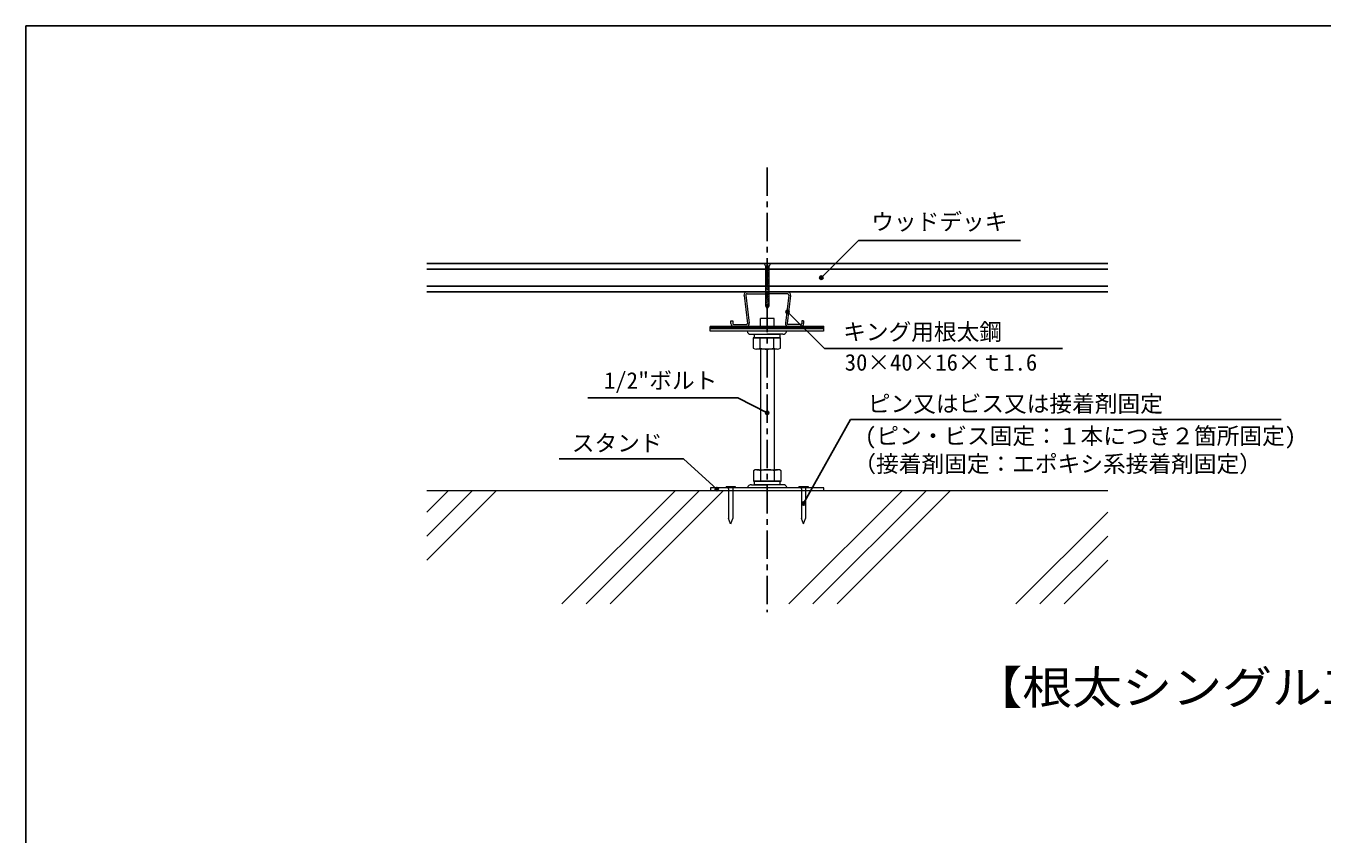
# Model space of a CAD drawing. Units: millimetres, scale not verified. Extents: x -1033 to 1029, y -737 to 700.
# Drawn here: x -1033 to 109, y -13 to 700 of the extents above; entities that cross this region are included whole.
import ezdxf
from ezdxf.enums import TextEntityAlignment as Align

# ---------------------------------------------------------------- set-up
doc = ezdxf.new("R2010")
doc.units = ezdxf.units.MM
doc.header["$LTSCALE"] = 5
doc.header["$PDMODE"] = 32
doc.header["$PDSIZE"] = 3
doc.linetypes.add('CHAIN1', pattern=[8, 5, -1, 1, -1])
for name, color, linetype in [('0-0_中心線', 4, 'CHAIN1'), ('0-2_太線１', 3, 'Continuous'), ('0-3_太線２', 2, 'Continuous'), ('0-6_文字', 7, 'Continuous'), ('F-1_中線', 7, 'Continuous')]:
    doc.layers.add(name, color=color, linetype=linetype)
doc.layers.add('0-1_中線', color=7, linetype='Continuous', lineweight=18)
doc.styles.add('ＭＳ ゴシック', font='')
doc.styles.get('ＭＳ ゴシック').set_extended_font_data('MS Gothic')

msp = doc.modelspace()

# ---------------------------------------------------------------- linework, layer by layer
at = {"layer": '0-0_中心線'}
msp.add_line((-380.012, 575.119), (-380.012, 183.268), dxfattribs=at)
at = {"layer": '0-1_中線'}
for p, q in [((-382.812, 490.519), (-377.212, 490.519)), ((-378.412, 487.666), (-381.612, 486.808)), ((-378.412, 486.423), (-381.612, 485.566)), ((-378.412, 485.181), (-381.612, 484.323)), ((-378.412, 483.939), (-381.612, 483.081)), ((-378.412, 482.696), (-381.612, 481.839)), ((-378.412, 481.454), (-381.612, 480.597)), ((-378.412, 480.212), (-381.612, 479.354)), ((-378.412, 478.969), (-381.612, 478.112)), ((-378.412, 477.727), (-381.612, 476.869)), ((-378.412, 476.485), (-381.612, 475.627)), ((-378.412, 475.242), (-381.612, 474.385)), ((-378.412, 474), (-381.612, 473.142)), ((-378.412, 472.758), (-381.612, 471.9)), ((-378.412, 471.515), (-381.612, 470.658)), ((-378.412, 470.273), (-381.612, 469.416)), ((-378.412, 469.031), (-381.612, 468.173)), ((-680.012, 465.519), (-80.012, 465.519)), ((-400.496, 462.388), (-397.548, 437.613)), ((-398.907, 462.577), (-395.959, 437.802)), ((-397.715, 465.519), (-362.309, 465.519)), ((-397.715, 463.919), (-380.012, 463.919)), ((-390.012, 465.519), (-380.012, 465.519)), ((-378.412, 467.788), (-381.612, 466.931)), ((-378.412, 466.546), (-381.612, 465.688)), ((-378.412, 465.304), (-381.612, 464.446)), ((-378.412, 464.061), (-381.612, 463.204)), ((-378.412, 462.819), (-381.612, 461.962)), ((-378.412, 461.577), (-381.612, 460.719)), ((-378.412, 460.334), (-381.612, 459.477)), ((-378.412, 459.092), (-381.612, 458.235)), ((-378.412, 457.85), (-381.612, 456.992)), ((-362.309, 463.919), (-380.012, 463.919)), ((-361.117, 462.577), (-364.065, 437.802)), ((-359.529, 462.388), (-362.476, 437.613)), ((-378.412, 456.607), (-381.612, 455.75)), ((-378.412, 455.365), (-381.612, 454.508)), ((-378.412, 454.123), (-381.612, 453.265)), ((-412.029, 440.119), (-410.429, 440.119)), ((-412.029, 437.519), (-412.029, 440.119)), ((-410.429, 440.119), (-410.429, 437.519)), ((-409.629, 436.719), (-398.343, 436.719)), ((-409.629, 435.119), (-398.343, 435.119)), ((-374.012, 441.928), (-386.012, 441.928)), ((-386.012, 435.119), (-386.012, 441.928)), ((-374.012, 435.119), (-374.012, 441.928)), ((-350.395, 436.719), (-361.682, 436.719)), ((-361.682, 435.119), (-350.395, 435.119)), ((-349.595, 440.119), (-349.595, 437.519)), ((-347.995, 440.119), (-349.595, 440.119)), ((-347.995, 440.119), (-347.995, 437.519)), ((-430.325, 433.119), (-330.325, 433.119)), ((-394.325, 428.119), (-380.325, 428.119)), ((-392.45, 424.919), (-392.45, 415.856)), ((-368.201, 424.919), (-392.45, 424.919)), ((-391.675, 427.619), (-391.675, 425.419)), ((-391.175, 428.119), (-369.475, 428.119)), ((-391.175, 424.919), (-369.475, 424.919)), ((-370.325, 424.919), (-390.325, 424.919)), ((-386.388, 415.856), (-386.388, 424.919)), ((-366.325, 428.119), (-380.325, 428.119)), ((-374.263, 415.856), (-374.263, 424.919)), ((-368.975, 427.619), (-368.975, 425.419)), ((-368.201, 415.856), (-368.201, 424.919)), ((-330.325, 433.119), (-330.325, 430.819)), ((-371.232, 414.919), (-389.419, 414.919)), ((-386.012, 414.919), (-386.012, 308.719)), ((-374.012, 414.919), (-374.012, 308.719)), ((-389.105, 308.719), (-370.919, 308.719)), ((-392.136, 307.781), (-392.136, 298.719)), ((-392.136, 298.719), (-367.888, 298.719)), ((-391.362, 296.019), (-391.362, 298.219)), ((-369.162, 298.719), (-390.862, 298.719)), ((-390.012, 298.719), (-370.012, 298.719)), ((-386.074, 307.781), (-386.074, 298.719)), ((-373.95, 307.781), (-373.95, 298.719)), ((-368.662, 296.019), (-368.662, 298.219)), ((-367.888, 298.719), (-367.888, 307.781)), ((-680.012, 290.519), (-80.012, 290.519)), ((-660.925, 290.519), (-680.012, 271.431)), ((-618.498, 290.519), (-680.012, 229.005)), ((-639.712, 290.519), (-680.012, 250.218)), ((-460.925, 290.519), (-560.925, 190.519)), ((-439.712, 290.519), (-539.712, 190.519)), ((-418.498, 290.519), (-518.498, 190.519)), ((-430.012, 292.819), (-430.012, 290.519)), ((-330.012, 292.819), (-430.012, 292.819)), ((-430.012, 292.819), (-430.012, 290.519)), ((-330.012, 292.819), (-430.012, 292.819)), ((-430.012, 290.519), (-330.012, 290.519)), ((-430.012, 290.519), (-330.012, 290.519)), ((-416.223, 293.819), (-416.223, 292.819)), ((-414.073, 291.819), (-414.073, 265.819)), ((-410.373, 291.819), (-410.373, 265.819)), ((-394.012, 295.519), (-380.012, 295.519)), ((-394.012, 295.519), (-380.012, 295.519)), ((-369.162, 295.519), (-390.862, 295.519)), ((-366.012, 295.519), (-380.012, 295.519)), ((-366.012, 295.519), (-380.012, 295.519)), ((-260.925, 290.519), (-360.925, 190.519)), ((-352.083, 293.819), (-352.083, 292.819)), ((-349.933, 291.819), (-349.933, 265.819)), ((-346.233, 291.819), (-346.233, 265.819)), ((-239.712, 290.519), (-339.712, 190.519)), ((-330.012, 290.519), (-330.012, 292.819)), ((-330.012, 290.519), (-330.012, 292.819)), ((-218.498, 290.519), (-318.498, 190.519)), ((-412.317, 261.072), (-414.073, 265.819)), ((-412.13, 261.072), (-410.373, 265.819)), ((-348.177, 261.072), (-349.933, 265.819)), ((-347.99, 261.072), (-346.233, 265.819)), ((-80.012, 271.431), (-160.925, 190.519)), ((-80.012, 250.218), (-139.712, 190.519)), ((-80.012, 229.005), (-118.498, 190.519))]:
    msp.add_line(p, q, dxfattribs=at)
for points in [[(-382.812, 490.519), (-382.753, 490.401), (-381.612, 488.119)], [(-377.212, 490.519), (-378.412, 488.119), (-381.612, 488.119)], [(-381.612, 488.119), (-381.612, 453.29), (-380.012, 450.519), (-378.412, 453.29), (-378.412, 488.119)], [(-330.325, 430.819), (-430.325, 430.819), (-430.325, 433.119)], [(-416.223, 293.819), (-408.223, 293.819), (-408.223, 292.819), (-412.223, 292.819), (-416.223, 292.819)], [(-352.083, 293.819), (-344.083, 293.819), (-344.083, 292.819), (-348.083, 292.819), (-352.083, 292.819)]]:
    msp.add_lwpolyline(points, dxfattribs=at)
for centre, radius, start, end in [((-397.715, 462.719), 2.8, 90, 185.86746), ((-397.715, 462.719), 1.2, 90, 185.86746), ((-362.309, 462.719), 2.8, 354.13252, 90), ((-362.309, 462.719), 1.2, 354.13252, 90), ((-409.629, 437.519), 2.4, 180, 270), ((-409.629, 437.519), 0.8, 180, 270), ((-398.343, 437.519), 2.4, 270, 6.78503), ((-398.343, 437.519), 0.8, 270, 6.78503), ((-361.682, 437.519), 2.4, 173.21495, 270), ((-361.682, 437.519), 0.8, 173.21495, 270), ((-350.395, 437.519), 2.4, 270, 0), ((-350.395, 437.519), 0.8, 270, 0), ((-394.325, 431.737), 3.619, 194.70476, 270), ((-391.175, 427.619), 0.5, 90, 180), ((-391.175, 425.419), 0.5, 180, 270), ((-369.475, 427.619), 0.5, 0, 90), ((-369.475, 425.419), 0.5, 270, 0), ((-366.325, 431.737), 3.619, 270, 345.29523), ((-389.419, 420.286), 5.367, 235.61575, 304.38425), ((-380.325, 434.981), 20.062, 252.41205, 287.58795), ((-371.232, 420.286), 5.367, 235.61575, 304.38425), ((-389.105, 303.351), 5.367, 55.61575, 124.38425), ((-380.012, 288.656), 20.062, 72.41205, 107.58795), ((-370.919, 303.351), 5.367, 55.61575, 124.38425), ((-390.862, 298.219), 0.5, 90, 180), ((-369.162, 298.219), 0.5, 0, 90), ((-415.073, 291.819), 1, 0, 90), ((-409.373, 291.819), 1, 90, 180), ((-394.012, 291.9), 3.619, 90, 165.29524), ((-394.012, 291.9), 3.619, 90, 165.29524), ((-390.862, 296.019), 0.5, 180, 270), ((-369.162, 296.019), 0.5, 270, 0), ((-366.012, 291.9), 3.619, 14.70477, 90), ((-366.012, 291.9), 3.619, 14.70477, 90), ((-350.933, 291.819), 1, 0, 90), ((-345.233, 291.819), 1, 90, 180)]:
    msp.add_arc(centre, radius, start, end, dxfattribs=at)
at = {"layer": '0-2_太線１'}
for p, q in [((-680.012, 465.519), (-80.012, 465.519)), ((-430.325, 435.119), (-430.325, 433.119)), ((-429.387, 435.119), (-430.325, 434.18)), ((-427.973, 435.119), (-429.973, 433.119)), ((-426.558, 435.119), (-428.558, 433.119)), ((-425.144, 435.119), (-427.144, 433.119)), ((-423.73, 435.119), (-425.73, 433.119)), ((-422.316, 435.119), (-424.316, 433.119)), ((-420.901, 435.119), (-422.901, 433.119)), ((-419.487, 435.119), (-421.487, 433.119)), ((-418.073, 435.119), (-420.073, 433.119)), ((-416.659, 435.119), (-418.659, 433.119)), ((-415.245, 435.119), (-417.245, 433.119)), ((-413.83, 435.119), (-415.83, 433.119)), ((-412.416, 435.119), (-414.416, 433.119)), ((-411.002, 435.119), (-413.002, 433.119)), ((-409.588, 435.119), (-411.588, 433.119)), ((-408.174, 435.119), (-410.174, 433.119)), ((-409.942, 435.119), (-398.656, 435.119)), ((-409.942, 435.119), (-398.656, 435.119)), ((-406.759, 435.119), (-408.759, 433.119)), ((-405.345, 435.119), (-407.345, 433.119)), ((-403.931, 435.119), (-405.931, 433.119)), ((-402.517, 435.119), (-404.517, 433.119)), ((-401.102, 435.119), (-403.102, 433.119)), ((-399.688, 435.119), (-401.688, 433.119)), ((-398.274, 435.119), (-400.274, 433.119)), ((-396.86, 435.119), (-398.86, 433.119)), ((-395.446, 435.119), (-397.446, 433.119)), ((-394.031, 435.119), (-396.031, 433.119)), ((-392.617, 435.119), (-394.617, 433.119)), ((-391.203, 435.119), (-393.203, 433.119)), ((-389.789, 435.119), (-391.789, 433.119)), ((-388.375, 435.119), (-390.375, 433.119)), ((-386.96, 435.119), (-388.96, 433.119)), ((-385.546, 435.119), (-387.546, 433.119)), ((-384.132, 435.119), (-386.132, 433.119)), ((-382.718, 435.119), (-384.718, 433.119)), ((-381.303, 435.119), (-383.303, 433.119)), ((-379.889, 435.119), (-381.889, 433.119)), ((-378.475, 435.119), (-380.475, 433.119)), ((-377.061, 435.119), (-379.061, 433.119)), ((-375.647, 435.119), (-377.647, 433.119)), ((-374.232, 435.119), (-376.232, 433.119)), ((-372.818, 435.119), (-374.818, 433.119)), ((-371.404, 435.119), (-373.404, 433.119)), ((-369.99, 435.119), (-371.99, 433.119)), ((-368.576, 435.119), (-370.576, 433.119)), ((-367.161, 435.119), (-369.161, 433.119)), ((-365.747, 435.119), (-367.747, 433.119)), ((-364.333, 435.119), (-366.333, 433.119)), ((-362.919, 435.119), (-364.919, 433.119)), ((-361.504, 435.119), (-363.504, 433.119)), ((-360.09, 435.119), (-362.09, 433.119)), ((-350.709, 435.119), (-361.995, 435.119)), ((-358.676, 435.119), (-360.676, 433.119)), ((-357.262, 435.119), (-359.262, 433.119)), ((-355.848, 435.119), (-357.848, 433.119)), ((-354.433, 435.119), (-356.433, 433.119)), ((-353.019, 435.119), (-355.019, 433.119)), ((-351.605, 435.119), (-353.605, 433.119)), ((-350.191, 435.119), (-352.191, 433.119)), ((-348.777, 435.119), (-350.777, 433.119)), ((-347.362, 435.119), (-349.362, 433.119)), ((-345.948, 435.119), (-347.948, 433.119)), ((-344.534, 435.119), (-346.534, 433.119)), ((-343.12, 435.119), (-345.12, 433.119)), ((-341.705, 435.119), (-343.705, 433.119)), ((-340.291, 435.119), (-342.291, 433.119)), ((-338.877, 435.119), (-340.877, 433.119)), ((-337.463, 435.119), (-339.463, 433.119)), ((-336.049, 435.119), (-338.049, 433.119)), ((-334.634, 435.119), (-336.634, 433.119)), ((-333.22, 435.119), (-335.22, 433.119)), ((-331.806, 435.119), (-333.806, 433.119)), ((-330.392, 435.119), (-332.392, 433.119)), ((-330.325, 433.771), (-330.978, 433.119))]:
    msp.add_line(p, q, dxfattribs=at)
for points in [[(-430.325, 435.119), (-330.325, 435.119), (-330.325, 433.119)], [(-350.709, 435.119), (-361.995, 435.119), (-350.709, 435.119)]]:
    msp.add_lwpolyline(points, dxfattribs=at)
at = {"layer": '0-3_太線２'}
for p, q in [((-680.012, 490.519), (-80.012, 490.519)), ((-680.012, 485.519), (-80.012, 485.519)), ((-680.012, 470.519), (-80.012, 470.519)), ((-680.012, 465.519), (-80.012, 465.519))]:
    msp.add_line(p, q, dxfattribs=at)
at = {"layer": '0-6_文字'}
for p, q in [((-332.363, 478.019), (-299.584, 510.798)), ((-156.842, 510.798), (-299.584, 510.798)), ((-362.056, 447.916), (-329.614, 415.474)), ((-329.614, 415.474), (-119.905, 415.474)), ((-538.057, 372.188), (-405.907, 372.188)), ((-405.907, 372.188), (-380.012, 358.875)), ((-306.686, 352.886), (-348.083, 278.888)), ((-306.686, 352.886), (72.731, 352.886))]:
    msp.add_line(p, q, dxfattribs=at)
msp.add_lwpolyline([(-563.38, 318.294), (-453.708, 318.294), (-424.484, 291.669)], dxfattribs=at)
for p in [(-332.363, 478.019), (-362.056, 447.916), (-380.012, 358.875), (-424.484, 291.669), (-348.083, 278.888)]:
    msp.add_point(p, dxfattribs=at)
at = {"layer": 'F-1_中線'}
for q in [(1029.276, 699.989), (-1033.224, -725.011)]:
    msp.add_line((-1033.224, 699.989), q, dxfattribs=at)

# ---------------------------------------------------------------- texts
at = {"layer": '0-6_文字', "style": 'ＭＳ ゴシック'}
for s, p in [('ウッドデッキ', (-288.378, 515.642)), ('キング用根太鋼', (-313.109, 418.576)), ('30×40×16×ｔ1.6', (-311.719, 391.66)), ('1/2"ボルト', (-523.859, 375.66)), ('ピン又はビス又は接着剤固定', (-291.397, 355.195)), ('(ピン・ビス固定：１本につき２箇所固定)', (-293.912, 326.792)), ('スタンド', (-552.241, 320.494)), ('（接着剤固定：エポキシ系接着剤固定）', (-304.102, 302.148))]:
    msp.add_text(s, height=14.66, dxfattribs=at).set_placement(p, align=Align.BOTTOM_LEFT)
at = {"layer": '0-6_文字', "style": 'ＭＳ ゴシック', "width": 1.1}
msp.add_text('【根太シングル工法】', height=29.33, dxfattribs=at).set_placement((-199.253, 93.356), align=Align.BOTTOM_LEFT)

doc.saveas('drawing.dxf')
